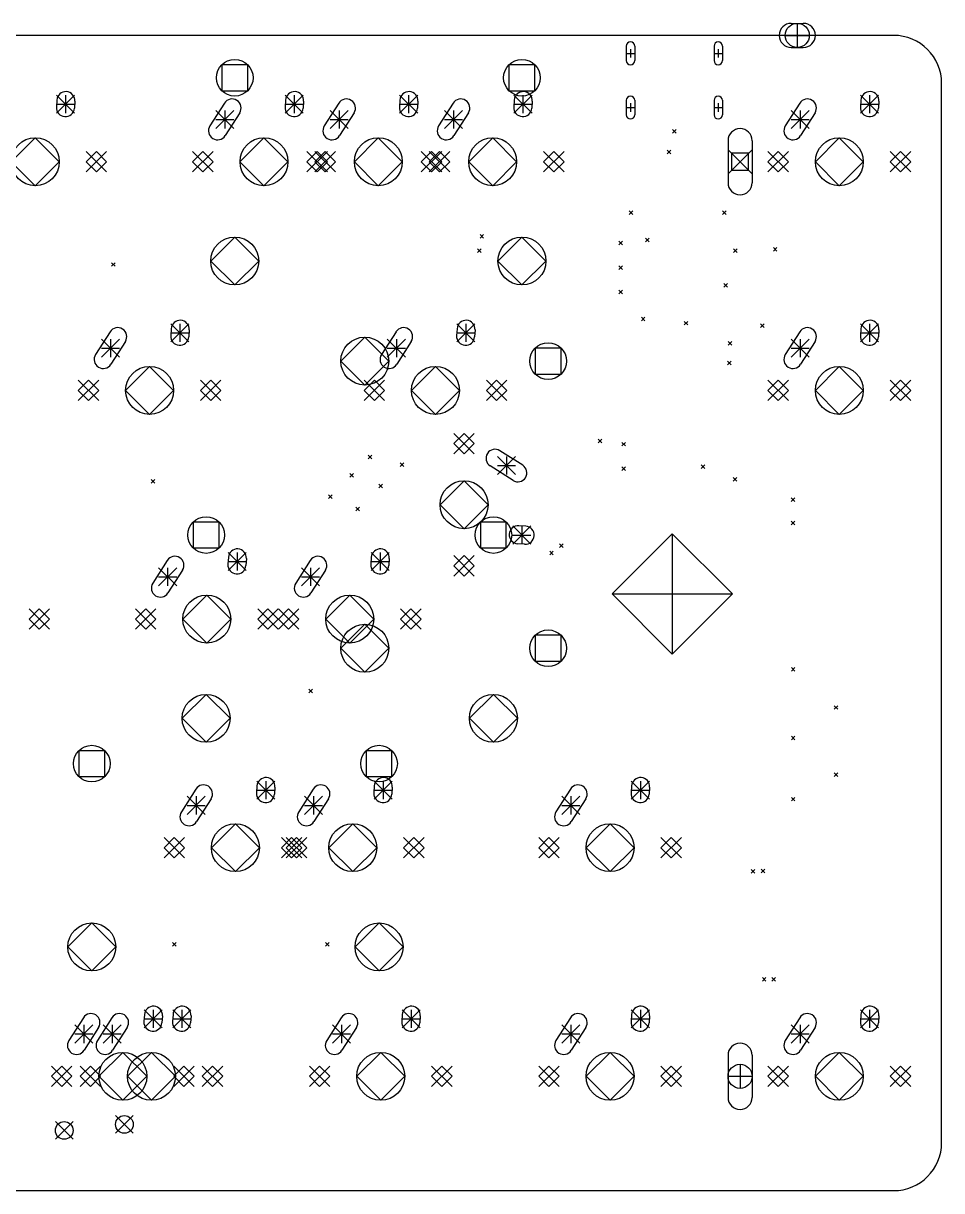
# Model space of a CAD drawing. Extents: x -8 to 314, y -166 to 1.
# Drawn here: x 237.6 to 314, y -96.1 to 1 of the extents above; entities that cross this region are included whole.
import ezdxf

# ---------------------------------------------------------------- set-up
doc = ezdxf.new("R2010")
doc.units = 0
doc.layers.add('BLACK', color=7, linetype='CONTINUOUS')

msp = doc.modelspace()

# ---------------------------------------------------------------- linework, layer by layer
at = {"layer": 'BLACK', "linetype": 'CONTINUOUS'}
for p, q in [((301.466, 1), (302.466, 1)), ((301.966, 1), (301.966, -1)), ((309.966, 0), (6, 0)), ((300.966, 0), (302.966, 0)), ((287.75, -0.9), (287.75, -2.1)), ((288.45, -0.9), (288.45, -2.1)), ((295.05, -0.9), (295.05, -2.1)), ((295.75, -0.9), (295.75, -2.1)), ((287.75, -1.5), (288.45, -1.5)), ((288.1, -1.15), (288.1, -1.85)), ((295.05, -1.5), (295.75, -1.5)), ((295.4, -1.15), (295.4, -1.85)), ((301.466, -1), (302.466, -1)), ((256.28, -2.44236), (254.124, -2.44236)), ((254.124, -2.44236), (254.124, -4.59764)), ((256.28, -4.59764), (256.28, -2.44236)), ((280.156, -2.44236), (278, -2.44236)), ((278, -2.44236), (278, -4.59764)), ((280.156, -4.59764), (280.156, -2.44236)), ((254.124, -4.59764), (256.28, -4.59764)), ((278, -4.59764), (280.156, -4.59764)), ((313.966, -92.0503), (313.966, -4)), ((240.416, -5.37466), (240.377, -5.95332)), ((240.395, -4.965), (241.895, -6.465)), ((241.895, -4.965), (240.395, -6.465)), ((240.395, -5.715), (241.895, -5.715)), ((241.145, -4.965), (241.145, -6.465)), ((241.913, -5.47668), (241.874, -6.05534)), ((254.352, -5.63321), (253.143, -7.53084)), ((259.426, -5.37466), (259.387, -5.95332)), ((259.405, -4.965), (260.905, -6.465)), ((260.905, -4.965), (259.405, -6.465)), ((259.405, -5.715), (260.905, -5.715)), ((260.155, -4.965), (260.155, -6.465)), ((260.923, -5.47668), (260.884, -6.05534)), ((263.857, -5.63321), (262.648, -7.53084)), ((268.931, -5.37466), (268.892, -5.95332)), ((268.91, -4.965), (270.41, -6.465)), ((270.41, -4.965), (268.91, -6.465)), ((268.91, -5.715), (270.41, -5.715)), ((269.66, -4.965), (269.66, -6.465)), ((270.428, -5.47668), (270.389, -6.05534)), ((273.362, -5.63321), (272.153, -7.53084)), ((278.436, -5.37466), (278.397, -5.95332)), ((278.415, -4.965), (279.915, -6.465)), ((279.915, -4.965), (278.415, -6.465)), ((278.415, -5.715), (279.915, -5.715)), ((279.165, -4.965), (279.165, -6.465)), ((279.933, -5.47668), (279.894, -6.05534)), ((287.75, -5.4), (287.75, -6.6)), ((288.1, -5.65), (288.1, -6.35)), ((288.45, -5.4), (288.45, -6.6)), ((295.05, -5.4), (295.05, -6.6)), ((295.4, -5.65), (295.4, -6.35)), ((295.75, -5.4), (295.75, -6.6)), ((302.177, -5.63321), (300.968, -7.53084)), ((307.251, -5.37466), (307.212, -5.95332)), ((307.23, -4.965), (308.73, -6.465)), ((308.73, -4.965), (307.23, -6.465)), ((307.23, -5.715), (308.73, -5.715)), ((307.98, -4.965), (307.98, -6.465)), ((308.748, -5.47668), (308.709, -6.05534)), ((253.63, -6.235), (255.13, -7.735)), ((255.13, -6.235), (253.63, -7.735)), ((254.38, -6.235), (254.38, -7.735)), ((255.617, -6.43916), (254.408, -8.33679)), ((263.135, -6.235), (264.635, -7.735)), ((264.635, -6.235), (263.135, -7.735)), ((263.885, -6.235), (263.885, -7.735)), ((265.122, -6.43916), (263.913, -8.33679)), ((272.64, -6.235), (274.14, -7.735)), ((274.14, -6.235), (272.64, -7.735)), ((273.39, -6.235), (273.39, -7.735)), ((274.627, -6.43916), (273.418, -8.33679)), ((287.75, -6), (288.45, -6)), ((295.05, -6), (295.75, -6)), ((301.455, -6.235), (302.955, -7.735)), ((302.955, -6.235), (301.455, -7.735)), ((302.205, -6.235), (302.205, -7.735)), ((303.442, -6.43916), (302.233, -8.33679)), ((253.63, -6.985), (255.13, -6.985)), ((263.135, -6.985), (264.635, -6.985)), ((272.64, -6.985), (274.14, -6.985)), ((301.455, -6.985), (302.955, -6.985)), ((238.625, -8.5111), (236.631, -10.505)), ((240.619, -10.505), (238.625, -8.5111)), ((257.635, -8.5111), (255.641, -10.505)), ((259.629, -10.505), (257.635, -8.5111)), ((267.14, -8.5111), (265.146, -10.505)), ((269.134, -10.505), (267.14, -8.5111)), ((276.645, -8.5111), (274.651, -10.505)), ((278.639, -10.505), (276.645, -8.5111)), ((291.6, -7.82), (291.9, -8.12)), ((291.9, -7.82), (291.6, -8.12)), ((305.46, -8.5111), (303.466, -10.505)), ((307.454, -10.505), (305.46, -8.5111)), ((242.854, -9.6541), (244.556, -11.3559)), ((244.556, -9.6541), (242.854, -11.3559)), ((243.705, -9.6541), (242.854, -10.505)), ((244.556, -10.505), (243.705, -9.6541)), ((251.704, -9.6541), (253.406, -11.3559)), ((253.406, -9.6541), (251.704, -11.3559)), ((252.555, -9.6541), (251.704, -10.505)), ((253.406, -10.505), (252.555, -9.6541)), ((261.209, -9.6541), (262.911, -11.3559)), ((262.911, -9.6541), (261.209, -11.3559)), ((262.06, -9.6541), (261.209, -10.505)), ((261.864, -9.6541), (263.566, -11.3559)), ((263.566, -9.6541), (261.864, -11.3559)), ((262.715, -9.6541), (261.864, -10.505)), ((262.911, -10.505), (262.06, -9.6541)), ((263.566, -10.505), (262.715, -9.6541)), ((270.714, -9.6541), (272.416, -11.3559)), ((272.416, -9.6541), (270.714, -11.3559)), ((271.565, -9.6541), (270.714, -10.505)), ((271.369, -9.6541), (273.071, -11.3559)), ((273.071, -9.6541), (271.369, -11.3559)), ((272.22, -9.6541), (271.369, -10.505)), ((272.416, -10.505), (271.565, -9.6541)), ((273.071, -10.505), (272.22, -9.6541)), ((280.874, -9.6541), (282.576, -11.3559)), ((282.576, -9.6541), (280.874, -11.3559)), ((281.725, -9.6541), (280.874, -10.505)), ((282.576, -10.505), (281.725, -9.6541)), ((291.145, -9.54526), (291.445, -9.84526)), ((291.445, -9.54526), (291.145, -9.84526)), ((296.21, -8.755), (296.21, -12.255)), ((296.21, -9.505), (298.21, -11.505)), ((298.21, -9.505), (296.21, -11.505)), ((298.21, -8.755), (298.21, -12.255)), ((299.529, -9.6541), (301.231, -11.3559)), ((301.231, -9.6541), (299.529, -11.3559)), ((300.38, -9.6541), (299.529, -10.505)), ((301.231, -10.505), (300.38, -9.6541)), ((309.689, -9.6541), (311.391, -11.3559)), ((311.391, -9.6541), (309.689, -11.3559)), ((310.54, -9.6541), (309.689, -10.505)), ((311.391, -10.505), (310.54, -9.6541)), ((236.631, -10.505), (238.625, -12.4989)), ((238.625, -12.4989), (240.619, -10.505)), ((242.854, -10.505), (243.705, -11.3559)), ((243.705, -11.3559), (244.556, -10.505)), ((251.704, -10.505), (252.555, -11.3559)), ((252.555, -11.3559), (253.406, -10.505)), ((255.641, -10.505), (257.635, -12.4989)), ((257.635, -12.4989), (259.629, -10.505)), ((261.209, -10.505), (262.06, -11.3559)), ((261.864, -10.505), (262.715, -11.3559)), ((262.06, -11.3559), (262.911, -10.505)), ((262.715, -11.3559), (263.566, -10.505)), ((265.146, -10.505), (267.14, -12.4989)), ((267.14, -12.4989), (269.134, -10.505)), ((270.714, -10.505), (271.565, -11.3559)), ((271.369, -10.505), (272.22, -11.3559)), ((271.565, -11.3559), (272.416, -10.505)), ((272.22, -11.3559), (273.071, -10.505)), ((274.651, -10.505), (276.645, -12.4989)), ((276.645, -12.4989), (278.639, -10.505)), ((280.874, -10.505), (281.725, -11.3559)), ((281.725, -11.3559), (282.576, -10.505)), ((297.917, -9.79789), (296.503, -9.79789)), ((296.503, -9.79789), (296.503, -11.2121)), ((297.917, -11.2121), (297.917, -9.79789)), ((299.529, -10.505), (300.38, -11.3559)), ((300.38, -11.3559), (301.231, -10.505)), ((303.466, -10.505), (305.46, -12.4989)), ((305.46, -12.4989), (307.454, -10.505)), ((309.689, -10.505), (310.54, -11.3559)), ((310.54, -11.3559), (311.391, -10.505)), ((296.503, -11.2121), (297.917, -11.2121)), ((287.984, -14.5849), (288.284, -14.8849)), ((288.284, -14.5849), (287.984, -14.8849)), ((295.757, -14.5849), (296.057, -14.8849)), ((296.057, -14.5849), (295.757, -14.8849)), ((255.202, -16.7661), (253.208, -18.76)), ((257.196, -18.76), (255.202, -16.7661)), ((275.592, -16.5597), (275.892, -16.8597)), ((275.892, -16.5597), (275.592, -16.8597)), ((279.078, -16.7661), (277.084, -18.76)), ((281.072, -18.76), (279.078, -16.7661)), ((287.124, -17.122), (287.424, -17.422)), ((287.424, -17.122), (287.124, -17.422)), ((289.359, -16.868), (289.659, -17.168)), ((289.659, -16.868), (289.359, -17.168)), ((275.382, -17.7597), (275.682, -18.0597)), ((275.682, -17.7597), (275.382, -18.0597)), ((296.665, -17.7495), (296.965, -18.0495)), ((296.965, -17.7495), (296.665, -18.0495)), ((299.976, -17.63), (300.276, -17.93)), ((300.276, -17.63), (299.976, -17.93)), ((244.96, -18.9), (245.26, -19.2)), ((245.26, -18.9), (244.96, -19.2)), ((253.208, -18.76), (255.202, -20.7539)), ((255.202, -20.7539), (257.196, -18.76)), ((277.084, -18.76), (279.078, -20.7539)), ((279.078, -20.7539), (281.072, -18.76)), ((287.124, -19.154), (287.424, -19.454)), ((287.424, -19.154), (287.124, -19.454)), ((287.124, -21.186), (287.424, -21.486)), ((287.424, -21.186), (287.124, -21.486)), ((295.851, -20.6343), (296.151, -20.9343)), ((296.151, -20.6343), (295.851, -20.9343)), ((249.9, -23.975), (251.4, -25.475)), ((251.4, -23.975), (249.9, -25.475)), ((250.65, -23.975), (250.65, -25.475)), ((273.662, -23.975), (275.162, -25.475)), ((275.162, -23.975), (273.662, -25.475)), ((274.412, -23.975), (274.412, -25.475)), ((289.004, -23.4212), (289.304, -23.7212)), ((289.304, -23.4212), (289.004, -23.7212)), ((292.56, -23.7768), (292.86, -24.0768)), ((292.86, -23.7768), (292.56, -24.0768)), ((298.91, -23.98), (299.21, -24.28)), ((299.21, -23.98), (298.91, -24.28)), ((307.23, -23.975), (308.73, -25.475)), ((308.73, -23.975), (307.23, -25.475)), ((307.98, -23.975), (307.98, -25.475)), ((244.847, -24.6432), (243.638, -26.5408)), ((249.921, -24.3847), (249.882, -24.9633)), ((249.9, -24.725), (251.4, -24.725)), ((251.418, -24.4867), (251.379, -25.0653)), ((266.014, -25.0881), (264.02, -27.082)), ((268.008, -27.082), (266.014, -25.0881)), ((268.609, -24.6432), (267.4, -26.5408)), ((273.683, -24.3847), (273.644, -24.9633)), ((273.662, -24.725), (275.162, -24.725)), ((275.18, -24.4867), (275.141, -25.0653)), ((302.177, -24.6432), (300.968, -26.5408)), ((307.251, -24.3847), (307.212, -24.9633)), ((307.23, -24.725), (308.73, -24.725)), ((308.748, -24.4867), (308.709, -25.0653)), ((244.125, -25.245), (245.625, -26.745)), ((245.625, -25.245), (244.125, -26.745)), ((244.125, -25.995), (245.625, -25.995)), ((244.875, -25.245), (244.875, -26.745)), ((246.112, -25.4492), (244.903, -27.3468)), ((267.887, -25.245), (269.387, -26.745)), ((269.387, -25.245), (267.887, -26.745)), ((267.887, -25.995), (269.387, -25.995)), ((268.637, -25.245), (268.637, -26.745)), ((269.874, -25.4492), (268.665, -27.3468)), ((282.332, -26.0044), (280.176, -26.0044)), ((280.176, -26.0044), (280.176, -28.1596)), ((282.332, -28.1596), (282.332, -26.0044)), ((296.217, -25.4532), (296.517, -25.7532)), ((296.517, -25.4532), (296.217, -25.7532)), ((301.455, -25.245), (302.955, -26.745)), ((302.955, -25.245), (301.455, -26.745)), ((301.455, -25.995), (302.955, -25.995)), ((302.205, -25.245), (302.205, -26.745)), ((303.442, -25.4492), (302.233, -27.3468)), ((264.02, -27.082), (266.014, -29.0759)), ((266.014, -29.0759), (268.008, -27.082)), ((296.166, -27.0788), (296.466, -27.3788)), ((296.466, -27.0788), (296.166, -27.3788)), ((248.13, -27.5211), (246.136, -29.515)), ((250.124, -29.515), (248.13, -27.5211)), ((271.892, -27.5211), (269.898, -29.515)), ((273.886, -29.515), (271.892, -27.5211)), ((305.46, -27.5211), (303.466, -29.515)), ((307.454, -29.515), (305.46, -27.5211)), ((242.199, -28.6641), (243.901, -30.3659)), ((243.901, -28.6641), (242.199, -30.3659)), ((243.05, -28.6641), (242.199, -29.515)), ((243.901, -29.515), (243.05, -28.6641)), ((252.359, -28.6641), (254.061, -30.3659)), ((254.061, -28.6641), (252.359, -30.3659)), ((253.21, -28.6641), (252.359, -29.515)), ((254.061, -29.515), (253.21, -28.6641)), ((265.961, -28.6641), (267.663, -30.3659)), ((267.663, -28.6641), (265.961, -30.3659)), ((266.812, -28.6641), (265.961, -29.515)), ((267.663, -29.515), (266.812, -28.6641)), ((276.121, -28.6641), (277.823, -30.3659)), ((277.823, -28.6641), (276.121, -30.3659)), ((276.972, -28.6641), (276.121, -29.515)), ((277.823, -29.515), (276.972, -28.6641)), ((280.176, -28.1596), (282.332, -28.1596)), ((299.529, -28.6641), (301.231, -30.3659)), ((301.231, -28.6641), (299.529, -30.3659)), ((300.38, -28.6641), (299.529, -29.515)), ((301.231, -29.515), (300.38, -28.6641)), ((309.689, -28.6641), (311.391, -30.3659)), ((311.391, -28.6641), (309.689, -30.3659)), ((310.54, -28.6641), (309.689, -29.515)), ((311.391, -29.515), (310.54, -28.6641)), ((242.199, -29.515), (243.05, -30.3659)), ((243.05, -30.3659), (243.901, -29.515)), ((246.136, -29.515), (248.13, -31.5089)), ((248.13, -31.5089), (250.124, -29.515)), ((252.359, -29.515), (253.21, -30.3659)), ((253.21, -30.3659), (254.061, -29.515)), ((265.961, -29.515), (266.812, -30.3659)), ((266.812, -30.3659), (267.663, -29.515)), ((269.898, -29.515), (271.892, -31.5089)), ((271.892, -31.5089), (273.886, -29.515)), ((276.121, -29.515), (276.972, -30.3659)), ((276.972, -30.3659), (277.823, -29.515)), ((299.529, -29.515), (300.38, -30.3659)), ((300.38, -30.3659), (301.231, -29.515)), ((303.466, -29.515), (305.46, -31.5089)), ((305.46, -31.5089), (307.454, -29.515)), ((309.689, -29.515), (310.54, -30.3659)), ((310.54, -30.3659), (311.391, -29.515)), ((273.418, -33.0891), (275.12, -34.7909)), ((275.12, -33.0891), (273.418, -34.7909)), ((274.269, -33.0891), (273.418, -33.94)), ((273.418, -33.94), (274.269, -34.7909)), ((275.12, -33.94), (274.269, -33.0891)), ((274.269, -34.7909), (275.12, -33.94)), ((285.415, -33.5633), (285.715, -33.8633)), ((285.715, -33.5633), (285.415, -33.8633)), ((287.378, -33.8352), (287.678, -34.1352)), ((287.678, -33.8352), (287.378, -34.1352)), ((266.296, -34.902), (266.596, -35.202)), ((266.596, -34.902), (266.296, -35.202)), ((279.141, -35.7369), (277.243, -34.528)), ((268.963, -35.537), (269.263, -35.837)), ((269.263, -35.537), (268.963, -35.837)), ((278.335, -37.002), (276.437, -35.7931)), ((277.039, -35.015), (278.539, -36.515)), ((278.539, -35.015), (277.039, -36.515)), ((277.039, -35.765), (278.539, -35.765)), ((277.789, -35.015), (277.789, -36.515)), ((287.378, -35.8672), (287.678, -36.1672)), ((287.678, -35.8672), (287.378, -36.1672)), ((293.982, -35.7148), (294.282, -36.0148)), ((294.282, -35.7148), (293.982, -36.0148)), ((264.772, -36.426), (265.072, -36.726)), ((265.072, -36.426), (264.772, -36.726)), ((296.649, -36.7562), (296.949, -37.0562)), ((296.949, -36.7562), (296.649, -37.0562)), ((248.262, -36.934), (248.562, -37.234)), ((248.562, -36.934), (248.262, -37.234)), ((267.185, -37.315), (267.485, -37.615)), ((267.485, -37.315), (267.185, -37.615)), ((274.269, -37.0261), (272.275, -39.02)), ((276.263, -39.02), (274.269, -37.0261)), ((262.994, -38.204), (263.294, -38.504)), ((263.294, -38.204), (262.994, -38.504)), ((301.455, -38.458), (301.755, -38.758)), ((301.755, -38.458), (301.455, -38.758)), ((265.28, -39.22), (265.58, -39.52)), ((265.58, -39.22), (265.28, -39.52)), ((272.275, -39.02), (274.269, -41.0139)), ((274.269, -41.0139), (276.263, -39.02)), ((253.904, -40.4624), (251.748, -40.4624)), ((251.748, -40.4624), (251.748, -42.6176)), ((253.904, -42.6176), (253.904, -40.4624)), ((277.78, -40.4624), (275.624, -40.4624)), ((275.624, -40.4624), (275.624, -42.6176)), ((277.78, -42.6176), (277.78, -40.4624)), ((301.455, -40.3884), (301.755, -40.6884)), ((301.755, -40.3884), (301.455, -40.6884)), ((278.309, -40.79), (279.809, -42.29)), ((279.809, -40.79), (278.309, -42.29)), ((278.309, -41.54), (279.809, -41.54)), ((279.399, -40.8115), (278.821, -40.772)), ((279.059, -40.79), (279.059, -42.29)), ((291.577, -41.44), (286.577, -46.44)), ((291.577, -41.44), (291.577, -51.44)), ((296.577, -46.44), (291.577, -41.44)), ((251.748, -42.6176), (253.904, -42.6176)), ((275.624, -42.6176), (277.78, -42.6176)), ((279.297, -42.308), (278.719, -42.2685)), ((282.191, -42.2776), (282.491, -42.5776)), ((282.491, -42.2776), (282.191, -42.5776)), ((249.599, -43.6532), (248.39, -45.5508)), ((254.673, -43.3947), (254.634, -43.9733)), ((254.652, -42.985), (256.152, -44.485)), ((256.152, -42.985), (254.652, -44.485)), ((255.402, -42.985), (255.402, -44.485)), ((256.17, -43.4967), (256.131, -44.0753)), ((261.481, -43.6532), (260.272, -45.5508)), ((266.555, -43.3947), (266.516, -43.9733)), ((266.534, -42.985), (268.034, -44.485)), ((268.034, -42.985), (266.534, -44.485)), ((267.284, -42.985), (267.284, -44.485)), ((268.052, -43.4967), (268.013, -44.0753)), ((273.418, -43.2491), (275.12, -44.9509)), ((275.12, -43.2491), (273.418, -44.9509)), ((274.269, -43.2491), (273.418, -44.1)), ((275.12, -44.1), (274.269, -43.2491)), ((281.384, -42.8776), (281.684, -43.1776)), ((281.684, -42.8776), (281.384, -43.1776)), ((248.877, -44.255), (250.377, -45.755)), ((250.377, -44.255), (248.877, -45.755)), ((249.627, -44.255), (249.627, -45.755)), ((250.864, -44.4592), (249.655, -46.3568)), ((254.652, -43.735), (256.152, -43.735)), ((260.759, -44.255), (262.259, -45.755)), ((262.259, -44.255), (260.759, -45.755)), ((261.509, -44.255), (261.509, -45.755)), ((262.746, -44.4592), (261.537, -46.3568)), ((266.534, -43.735), (268.034, -43.735)), ((273.418, -44.1), (274.269, -44.9509)), ((274.269, -44.9509), (275.12, -44.1)), ((248.877, -45.005), (250.377, -45.005)), ((260.759, -45.005), (262.259, -45.005)), ((252.882, -46.5311), (250.888, -48.525)), ((254.876, -48.525), (252.882, -46.5311)), ((264.764, -46.5311), (262.77, -48.525)), ((266.758, -48.525), (264.764, -46.5311)), ((286.577, -46.44), (296.577, -46.44)), ((286.577, -46.44), (291.577, -51.44)), ((291.577, -51.44), (296.577, -46.44)), ((238.102, -47.6741), (239.803, -49.3759)), ((239.803, -47.6741), (238.102, -49.3759)), ((238.952, -47.6741), (238.102, -48.525)), ((238.102, -48.525), (238.952, -49.3759)), ((239.803, -48.525), (238.952, -47.6741)), ((238.952, -49.3759), (239.803, -48.525)), ((246.951, -47.6741), (248.653, -49.3759)), ((248.653, -47.6741), (246.951, -49.3759)), ((247.802, -47.6741), (246.951, -48.525)), ((246.951, -48.525), (247.802, -49.3759)), ((248.653, -48.525), (247.802, -47.6741)), ((247.802, -49.3759), (248.653, -48.525)), ((250.888, -48.525), (252.882, -50.5189)), ((252.882, -50.5189), (254.876, -48.525)), ((257.111, -47.6741), (258.813, -49.3759)), ((258.813, -47.6741), (257.111, -49.3759)), ((257.962, -47.6741), (257.111, -48.525)), ((257.111, -48.525), (257.962, -49.3759)), ((258.813, -48.525), (257.962, -47.6741)), ((257.962, -49.3759), (258.813, -48.525)), ((258.833, -47.6741), (260.535, -49.3759)), ((260.535, -47.6741), (258.833, -49.3759)), ((259.684, -47.6741), (258.833, -48.525)), ((258.833, -48.525), (259.684, -49.3759)), ((260.535, -48.525), (259.684, -47.6741)), ((259.684, -49.3759), (260.535, -48.525)), ((262.77, -48.525), (264.764, -50.5189)), ((264.764, -50.5189), (266.758, -48.525)), ((268.993, -47.6741), (270.695, -49.3759)), ((270.695, -47.6741), (268.993, -49.3759)), ((269.844, -47.6741), (268.993, -48.525)), ((268.993, -48.525), (269.844, -49.3759)), ((270.695, -48.525), (269.844, -47.6741)), ((269.844, -49.3759), (270.695, -48.525)), ((266.014, -48.9641), (264.02, -50.958)), ((268.008, -50.958), (266.014, -48.9641)), ((282.332, -49.8804), (280.176, -49.8804)), ((280.176, -49.8804), (280.176, -52.0356)), ((282.332, -52.0356), (282.332, -49.8804)), ((264.02, -50.958), (266.014, -52.9519)), ((266.014, -52.9519), (268.008, -50.958)), ((280.176, -52.0356), (282.332, -52.0356)), ((301.475, -52.555), (301.775, -52.855)), ((301.775, -52.555), (301.475, -52.855)), ((252.826, -54.7861), (250.832, -56.78)), ((254.82, -56.78), (252.826, -54.7861)), ((261.359, -54.36), (261.659, -54.66)), ((261.659, -54.36), (261.359, -54.66)), ((276.702, -54.7861), (274.708, -56.78)), ((278.696, -56.78), (276.702, -54.7861)), ((305.031, -55.73), (305.331, -56.03)), ((305.331, -55.73), (305.031, -56.03)), ((250.832, -56.78), (252.826, -58.7739)), ((252.826, -58.7739), (254.82, -56.78)), ((274.708, -56.78), (276.702, -58.7739)), ((276.702, -58.7739), (278.696, -56.78)), ((301.475, -58.27), (301.775, -58.57)), ((301.775, -58.27), (301.475, -58.57)), ((244.399, -59.4724), (242.243, -59.4724)), ((242.243, -59.4724), (242.243, -61.6276)), ((244.399, -61.6276), (244.399, -59.4724)), ((268.275, -59.4724), (266.119, -59.4724)), ((266.119, -59.4724), (266.119, -61.6276)), ((268.275, -61.6276), (268.275, -59.4724)), ((242.243, -61.6276), (244.399, -61.6276)), ((257.029, -61.995), (258.529, -63.495)), ((258.529, -61.995), (257.029, -63.495)), ((257.779, -61.995), (257.779, -63.495)), ((266.119, -61.6276), (268.275, -61.6276)), ((266.784, -61.995), (268.284, -63.495)), ((268.284, -61.995), (266.784, -63.495)), ((267.534, -61.995), (267.534, -63.495)), ((288.17, -61.995), (289.67, -63.495)), ((289.67, -61.995), (288.17, -63.495)), ((288.92, -61.995), (288.92, -63.495)), ((305.031, -61.318), (305.331, -61.618)), ((305.331, -61.318), (305.031, -61.618)), ((251.976, -62.6632), (250.767, -64.5608)), ((257.05, -62.4047), (257.011, -62.9833)), ((257.029, -62.745), (258.529, -62.745)), ((258.547, -62.5067), (258.508, -63.0853)), ((261.731, -62.6632), (260.522, -64.5608)), ((266.805, -62.4047), (266.766, -62.9833)), ((266.784, -62.745), (268.284, -62.745)), ((268.302, -62.5067), (268.262, -63.0853)), ((283.117, -62.6632), (281.908, -64.5608)), ((288.191, -62.4047), (288.152, -62.9833)), ((288.17, -62.745), (289.67, -62.745)), ((289.688, -62.5067), (289.649, -63.0853)), ((251.254, -63.265), (252.754, -64.765)), ((252.754, -63.265), (251.254, -64.765)), ((251.254, -64.015), (252.754, -64.015)), ((252.004, -63.265), (252.004, -64.765)), ((253.241, -63.4692), (252.032, -65.3668)), ((261.009, -63.265), (262.509, -64.765)), ((262.509, -63.265), (261.009, -64.765)), ((261.009, -64.015), (262.509, -64.015)), ((261.759, -63.265), (261.759, -64.765)), ((262.996, -63.4692), (261.787, -65.3668)), ((282.395, -63.265), (283.895, -64.765)), ((283.895, -63.265), (282.395, -64.765)), ((282.395, -64.015), (283.895, -64.015)), ((283.145, -63.265), (283.145, -64.765)), ((284.382, -63.4692), (283.173, -65.3668)), ((301.475, -63.35), (301.775, -63.65)), ((301.775, -63.35), (301.475, -63.65)), ((255.259, -65.5411), (253.265, -67.535)), ((257.253, -67.535), (255.259, -65.5411)), ((265.014, -65.5411), (263.02, -67.535)), ((267.008, -67.535), (265.014, -65.5411)), ((286.4, -65.5411), (284.406, -67.535)), ((288.394, -67.535), (286.4, -65.5411)), ((249.328, -66.6841), (251.03, -68.3859)), ((251.03, -66.6841), (249.328, -68.3859)), ((250.179, -66.6841), (249.328, -67.535)), ((251.03, -67.535), (250.179, -66.6841)), ((259.083, -66.6841), (260.785, -68.3859)), ((260.785, -66.6841), (259.083, -68.3859)), ((259.934, -66.6841), (259.083, -67.535)), ((259.488, -66.6841), (261.19, -68.3859)), ((261.19, -66.6841), (259.488, -68.3859)), ((260.339, -66.6841), (259.488, -67.535)), ((260.785, -67.535), (259.934, -66.6841)), ((261.19, -67.535), (260.339, -66.6841)), ((269.243, -66.6841), (270.945, -68.3859)), ((270.945, -66.6841), (269.243, -68.3859)), ((270.094, -66.6841), (269.243, -67.535)), ((270.945, -67.535), (270.094, -66.6841)), ((280.469, -66.6841), (282.171, -68.3859)), ((282.171, -66.6841), (280.469, -68.3859)), ((281.32, -66.6841), (280.469, -67.535)), ((282.171, -67.535), (281.32, -66.6841)), ((290.629, -66.6841), (292.331, -68.3859)), ((292.331, -66.6841), (290.629, -68.3859)), ((291.48, -66.6841), (290.629, -67.535)), ((292.331, -67.535), (291.48, -66.6841)), ((249.328, -67.535), (250.179, -68.3859)), ((250.179, -68.3859), (251.03, -67.535)), ((253.265, -67.535), (255.259, -69.5289)), ((255.259, -69.5289), (257.253, -67.535)), ((259.083, -67.535), (259.934, -68.3859)), ((259.488, -67.535), (260.339, -68.3859)), ((259.934, -68.3859), (260.785, -67.535)), ((260.339, -68.3859), (261.19, -67.535)), ((263.02, -67.535), (265.014, -69.5289)), ((265.014, -69.5289), (267.008, -67.535)), ((269.243, -67.535), (270.094, -68.3859)), ((270.094, -68.3859), (270.945, -67.535)), ((280.469, -67.535), (281.32, -68.3859)), ((281.32, -68.3859), (282.171, -67.535)), ((284.406, -67.535), (286.4, -69.5289)), ((286.4, -69.5289), (288.394, -67.535)), ((290.629, -67.535), (291.48, -68.3859)), ((291.48, -68.3859), (292.331, -67.535)), ((298.135, -69.3443), (298.435, -69.6443)), ((298.435, -69.3443), (298.135, -69.6443)), ((298.967, -69.3277), (299.267, -69.6277)), ((299.267, -69.3277), (298.967, -69.6277)), ((243.321, -73.7961), (241.327, -75.79)), ((245.315, -75.79), (243.321, -73.7961)), ((267.197, -73.7961), (265.203, -75.79)), ((269.191, -75.79), (267.197, -73.7961)), ((250.04, -75.415), (250.34, -75.715)), ((250.34, -75.415), (250.04, -75.715)), ((262.74, -75.415), (263.04, -75.715)), ((263.04, -75.415), (262.74, -75.715)), ((241.327, -75.79), (243.321, -77.7839)), ((243.321, -77.7839), (245.315, -75.79)), ((265.203, -75.79), (267.197, -77.7839)), ((267.197, -77.7839), (269.191, -75.79)), ((299.061, -78.337), (299.361, -78.637)), ((299.361, -78.337), (299.061, -78.637)), ((299.861, -78.3345), (300.161, -78.6345)), ((300.161, -78.3345), (299.861, -78.6345)), ((247.695, -81.4147), (247.656, -81.9933)), ((247.674, -81.005), (249.174, -82.505)), ((249.174, -81.005), (247.674, -82.505)), ((248.424, -81.005), (248.424, -82.505)), ((249.192, -81.5167), (249.153, -82.0953)), ((250.072, -81.4147), (250.032, -81.9933)), ((250.05, -81.005), (251.55, -82.505)), ((251.55, -81.005), (250.05, -82.505)), ((250.8, -81.005), (250.8, -82.505)), ((251.568, -81.5167), (251.529, -82.0953)), ((269.131, -81.4147), (269.092, -81.9933)), ((269.11, -81.005), (270.61, -82.505)), ((270.61, -81.005), (269.11, -82.505)), ((269.86, -81.005), (269.86, -82.505)), ((270.628, -81.5167), (270.589, -82.0953)), ((288.191, -81.4147), (288.152, -81.9933)), ((288.17, -81.005), (289.67, -82.505)), ((289.67, -81.005), (288.17, -82.505)), ((288.92, -81.005), (288.92, -82.505)), ((289.688, -81.5167), (289.649, -82.0953)), ((307.251, -81.4147), (307.212, -81.9933)), ((307.23, -81.005), (308.73, -82.505)), ((308.73, -81.005), (307.23, -82.505)), ((307.98, -81.005), (307.98, -82.505)), ((308.748, -81.5167), (308.709, -82.0953)), ((242.621, -81.6732), (241.412, -83.5708)), ((241.899, -82.275), (243.399, -83.775)), ((243.399, -82.275), (241.899, -83.775)), ((242.649, -82.275), (242.649, -83.775)), ((243.886, -82.4792), (242.677, -84.3768)), ((244.997, -81.6732), (243.788, -83.5708)), ((244.275, -82.275), (245.775, -83.775)), ((245.775, -82.275), (244.275, -83.775)), ((245.025, -82.275), (245.025, -83.775)), ((246.262, -82.4792), (245.053, -84.3768)), ((247.674, -81.755), (249.174, -81.755)), ((250.05, -81.755), (251.55, -81.755)), ((264.057, -81.6732), (262.848, -83.5708)), ((263.335, -82.275), (264.835, -83.775)), ((264.835, -82.275), (263.335, -83.775)), ((264.085, -82.275), (264.085, -83.775)), ((265.322, -82.4792), (264.113, -84.3768)), ((269.11, -81.755), (270.61, -81.755)), ((283.117, -81.6732), (281.908, -83.5708)), ((282.395, -82.275), (283.895, -83.775)), ((283.895, -82.275), (282.395, -83.775)), ((283.145, -82.275), (283.145, -83.775)), ((284.382, -82.4792), (283.173, -84.3768)), ((288.17, -81.755), (289.67, -81.755)), ((302.177, -81.6732), (300.968, -83.5708)), ((301.455, -82.275), (302.955, -83.775)), ((302.955, -82.275), (301.455, -83.775)), ((302.205, -82.275), (302.205, -83.775)), ((303.442, -82.4792), (302.233, -84.3768)), ((307.23, -81.755), (308.73, -81.755)), ((241.899, -83.025), (243.399, -83.025)), ((244.275, -83.025), (245.775, -83.025)), ((263.335, -83.025), (264.835, -83.025)), ((282.395, -83.025), (283.895, -83.025)), ((301.455, -83.025), (302.955, -83.025)), ((245.904, -84.5511), (243.91, -86.545)), ((247.898, -86.545), (245.904, -84.5511)), ((248.28, -84.5511), (246.286, -86.545)), ((250.274, -86.545), (248.28, -84.5511)), ((267.34, -84.5511), (265.346, -86.545)), ((269.334, -86.545), (267.34, -84.5511)), ((286.4, -84.5511), (284.406, -86.545)), ((288.394, -86.545), (286.4, -84.5511)), ((296.21, -84.795), (296.21, -88.295)), ((298.21, -84.795), (298.21, -88.295)), ((305.46, -84.5511), (303.466, -86.545)), ((307.454, -86.545), (305.46, -84.5511)), ((239.973, -85.6941), (241.675, -87.3959)), ((241.675, -85.6941), (239.973, -87.3959)), ((240.824, -85.6941), (239.973, -86.545)), ((241.675, -86.545), (240.824, -85.6941)), ((242.349, -85.6941), (244.051, -87.3959)), ((244.051, -85.6941), (242.349, -87.3959)), ((243.2, -85.6941), (242.349, -86.545)), ((244.051, -86.545), (243.2, -85.6941)), ((250.133, -85.6941), (251.835, -87.3959)), ((251.835, -85.6941), (250.133, -87.3959)), ((250.984, -85.6941), (250.133, -86.545)), ((251.835, -86.545), (250.984, -85.6941)), ((252.509, -85.6941), (254.211, -87.3959)), ((254.211, -85.6941), (252.509, -87.3959)), ((253.36, -85.6941), (252.509, -86.545)), ((254.211, -86.545), (253.36, -85.6941)), ((261.409, -85.6941), (263.111, -87.3959)), ((263.111, -85.6941), (261.409, -87.3959)), ((262.26, -85.6941), (261.409, -86.545)), ((263.111, -86.545), (262.26, -85.6941)), ((271.569, -85.6941), (273.271, -87.3959)), ((273.271, -85.6941), (271.569, -87.3959)), ((272.42, -85.6941), (271.569, -86.545)), ((273.271, -86.545), (272.42, -85.6941)), ((280.469, -85.6941), (282.171, -87.3959)), ((282.171, -85.6941), (280.469, -87.3959)), ((281.32, -85.6941), (280.469, -86.545)), ((282.171, -86.545), (281.32, -85.6941)), ((290.629, -85.6941), (292.331, -87.3959)), ((292.331, -85.6941), (290.629, -87.3959)), ((291.48, -85.6941), (290.629, -86.545)), ((292.331, -86.545), (291.48, -85.6941)), ((297.21, -85.545), (297.21, -87.545)), ((299.529, -85.6941), (301.231, -87.3959)), ((301.231, -85.6941), (299.529, -87.3959)), ((300.38, -85.6941), (299.529, -86.545)), ((301.231, -86.545), (300.38, -85.6941)), ((309.689, -85.6941), (311.391, -87.3959)), ((311.391, -85.6941), (309.689, -87.3959)), ((310.54, -85.6941), (309.689, -86.545)), ((311.391, -86.545), (310.54, -85.6941)), ((239.973, -86.545), (240.824, -87.3959)), ((240.824, -87.3959), (241.675, -86.545)), ((242.349, -86.545), (243.2, -87.3959)), ((243.2, -87.3959), (244.051, -86.545)), ((243.91, -86.545), (245.904, -88.5389)), ((245.904, -88.5389), (247.898, -86.545)), ((246.286, -86.545), (248.28, -88.5389)), ((248.28, -88.5389), (250.274, -86.545)), ((250.133, -86.545), (250.984, -87.3959)), ((250.984, -87.3959), (251.835, -86.545)), ((252.509, -86.545), (253.36, -87.3959)), ((253.36, -87.3959), (254.211, -86.545)), ((261.409, -86.545), (262.26, -87.3959)), ((262.26, -87.3959), (263.111, -86.545)), ((265.346, -86.545), (267.34, -88.5389)), ((267.34, -88.5389), (269.334, -86.545)), ((271.569, -86.545), (272.42, -87.3959)), ((272.42, -87.3959), (273.271, -86.545)), ((280.469, -86.545), (281.32, -87.3959)), ((281.32, -87.3959), (282.171, -86.545)), ((284.406, -86.545), (286.4, -88.5389)), ((286.4, -88.5389), (288.394, -86.545)), ((290.629, -86.545), (291.48, -87.3959)), ((291.48, -87.3959), (292.331, -86.545)), ((296.21, -86.545), (298.21, -86.545)), ((299.529, -86.545), (300.38, -87.3959)), ((300.38, -87.3959), (301.231, -86.545)), ((303.466, -86.545), (305.46, -88.5389)), ((305.46, -88.5389), (307.454, -86.545)), ((309.689, -86.545), (310.54, -87.3959)), ((310.54, -87.3959), (311.391, -86.545)), ((245.293, -89.81), (246.763, -91.28)), ((246.763, -89.81), (245.293, -91.28)), ((240.293, -90.31), (241.763, -91.78)), ((241.763, -90.31), (240.293, -91.78)), ((6, -96.0503), (309.966, -96.0503))]:
    msp.add_line(p, q, dxfattribs=at)
at = {"layer": 'BLACK'}
for centre, radius in [((301.966, 0), 1), ((255.202, -3.52), 1.524), ((279.078, -3.52), 1.524), ((238.625, -10.505), 1.9939), ((257.635, -10.505), 1.9939), ((267.14, -10.505), 1.9939), ((276.645, -10.505), 1.9939), ((305.46, -10.505), 1.9939), ((255.202, -18.76), 1.9939), ((279.078, -18.76), 1.9939), ((266.014, -27.082), 1.9939), ((281.254, -27.082), 1.524), ((248.13, -29.515), 1.9939), ((271.892, -29.515), 1.9939), ((305.46, -29.515), 1.9939), ((274.269, -39.02), 1.9939), ((252.826, -41.54), 1.524), ((276.702, -41.54), 1.524), ((252.882, -48.525), 1.9939), ((252.882, -48.525), 1.9939), ((264.764, -48.525), 1.9939), ((266.014, -50.958), 1.9939), ((281.254, -50.958), 1.524), ((252.826, -56.78), 1.9939), ((276.702, -56.78), 1.9939), ((243.321, -60.55), 1.524), ((267.197, -60.55), 1.524), ((255.259, -67.535), 1.9939), ((265.014, -67.535), 1.9939), ((286.4, -67.535), 1.9939), ((243.321, -75.79), 1.9939), ((267.197, -75.79), 1.9939), ((245.904, -86.545), 1.9939), ((248.28, -86.545), 1.9939), ((267.34, -86.545), 1.9939), ((286.4, -86.545), 1.9939), ((305.46, -86.545), 1.9939), ((297.21, -86.545), 1), ((246.028, -90.545), 0.735), ((241.028, -91.045), 0.735)]:
    msp.add_circle(centre, radius, dxfattribs=at)
for centre, radius, start, end in [((301.466, 0), 1, 90, 270), ((302.466, 0), 1, 270, 450), ((309.966, -4), 4, 0, 90), ((288.1, -0.9), 0.35, 0, 180), ((295.4, -0.9), 0.35, 0, 180), ((288.1, -2.1), 0.35, 180, 360), ((295.4, -2.1), 0.35, 180, 360), ((241.165, -5.42567), 0.75, 356.1, 536.1), ((260.175, -5.42567), 0.75, 356.1, 536.1), ((269.68, -5.42567), 0.75, 356.1, 536.1), ((279.185, -5.42567), 0.75, 356.1, 536.1), ((308, -5.42567), 0.75, 356.1, 536.1), ((254.984, -6.03618), 0.75, 327.5, 507.5), ((264.489, -6.03618), 0.75, 327.5, 507.5), ((273.994, -6.03618), 0.75, 327.5, 507.5), ((288.1, -5.4), 0.35, 0, 180), ((295.4, -5.4), 0.35, 0, 180), ((302.809, -6.03618), 0.75, 327.5, 507.5), ((241.125, -6.00433), 0.75, 536.1, 716.1), ((260.135, -6.00433), 0.75, 536.1, 716.1), ((269.64, -6.00433), 0.75, 536.1, 716.1), ((279.145, -6.00433), 0.75, 536.1, 716.1), ((288.1, -6.6), 0.35, 180, 360), ((295.4, -6.6), 0.35, 180, 360), ((307.96, -6.00433), 0.75, 536.1, 716.1), ((253.776, -7.93382), 0.75, 507.5, 687.5), ((263.281, -7.93382), 0.75, 507.5, 687.5), ((272.786, -7.93382), 0.75, 507.5, 687.5), ((297.21, -8.755), 1, 0, 180), ((301.601, -7.93382), 0.75, 507.5, 687.5), ((297.21, -12.255), 1, 180, 360), ((250.67, -24.4357), 0.75, 356.1, 536.1), ((274.432, -24.4357), 0.75, 356.1, 536.1), ((308, -24.4357), 0.75, 356.1, 536.1), ((245.479, -25.0462), 0.75, 327.5, 507.5), ((250.63, -25.0143), 0.75, 536.1, 716.1), ((269.241, -25.0462), 0.75, 327.5, 507.5), ((274.392, -25.0143), 0.75, 536.1, 716.1), ((302.809, -25.0462), 0.75, 327.5, 507.5), ((307.96, -25.0143), 0.75, 536.1, 716.1), ((244.271, -26.9438), 0.75, 507.5, 687.5), ((268.033, -26.9438), 0.75, 507.5, 687.5), ((301.601, -26.9438), 0.75, 507.5, 687.5), ((276.84, -35.1605), 0.75, 417.5, 597.5), ((278.738, -36.3695), 0.75, 237.5, 417.5), ((278.77, -41.5203), 0.75, 446.1, 626.1), ((279.348, -41.5597), 0.75, 266.1, 446.1), ((255.422, -43.4457), 0.75, 356.1, 536.1), ((267.304, -43.4457), 0.75, 356.1, 536.1), ((250.231, -44.0562), 0.75, 327.5, 507.5), ((262.113, -44.0562), 0.75, 327.5, 507.5), ((255.382, -44.0243), 0.75, 536.1, 716.1), ((267.264, -44.0243), 0.75, 536.1, 716.1), ((249.023, -45.9538), 0.75, 507.5, 687.5), ((260.905, -45.9538), 0.75, 507.5, 687.5), ((257.799, -62.4557), 0.75, 356.1, 536.1), ((267.553, -62.4557), 0.75, 356.1, 536.1), ((288.94, -62.4557), 0.75, 356.1, 536.1), ((252.608, -63.0662), 0.75, 327.5, 507.5), ((257.759, -63.0343), 0.75, 536.1, 716.1), ((262.363, -63.0662), 0.75, 327.5, 507.5), ((267.514, -63.0343), 0.75, 536.1, 716.1), ((283.749, -63.0662), 0.75, 327.5, 507.5), ((288.9, -63.0343), 0.75, 536.1, 716.1), ((251.4, -64.9638), 0.75, 507.5, 687.5), ((261.154, -64.9638), 0.75, 507.5, 687.5), ((282.541, -64.9638), 0.75, 507.5, 687.5), ((243.253, -82.0762), 0.75, 327.5, 507.5), ((245.63, -82.0762), 0.75, 327.5, 507.5), ((248.444, -81.4657), 0.75, 356.1, 536.1), ((250.82, -81.4657), 0.75, 356.1, 536.1), ((264.689, -82.0762), 0.75, 327.5, 507.5), ((269.88, -81.4657), 0.75, 356.1, 536.1), ((283.749, -82.0762), 0.75, 327.5, 507.5), ((288.94, -81.4657), 0.75, 356.1, 536.1), ((302.809, -82.0762), 0.75, 327.5, 507.5), ((308, -81.4657), 0.75, 356.1, 536.1), ((248.404, -82.0443), 0.75, 536.1, 716.1), ((250.781, -82.0443), 0.75, 536.1, 716.1), ((269.84, -82.0443), 0.75, 536.1, 716.1), ((288.9, -82.0443), 0.75, 536.1, 716.1), ((307.96, -82.0443), 0.75, 536.1, 716.1), ((242.045, -83.9738), 0.75, 507.5, 687.5), ((244.421, -83.9738), 0.75, 507.5, 687.5), ((263.481, -83.9738), 0.75, 507.5, 687.5), ((282.541, -83.9738), 0.75, 507.5, 687.5), ((297.21, -84.795), 1, 0, 180), ((301.601, -83.9738), 0.75, 507.5, 687.5), ((297.21, -88.295), 1, 180, 360), ((309.966, -92.0503), 4, -90, 0)]:
    msp.add_arc(centre, radius, start, end, dxfattribs=at)

doc.saveas('drawing.dxf')
